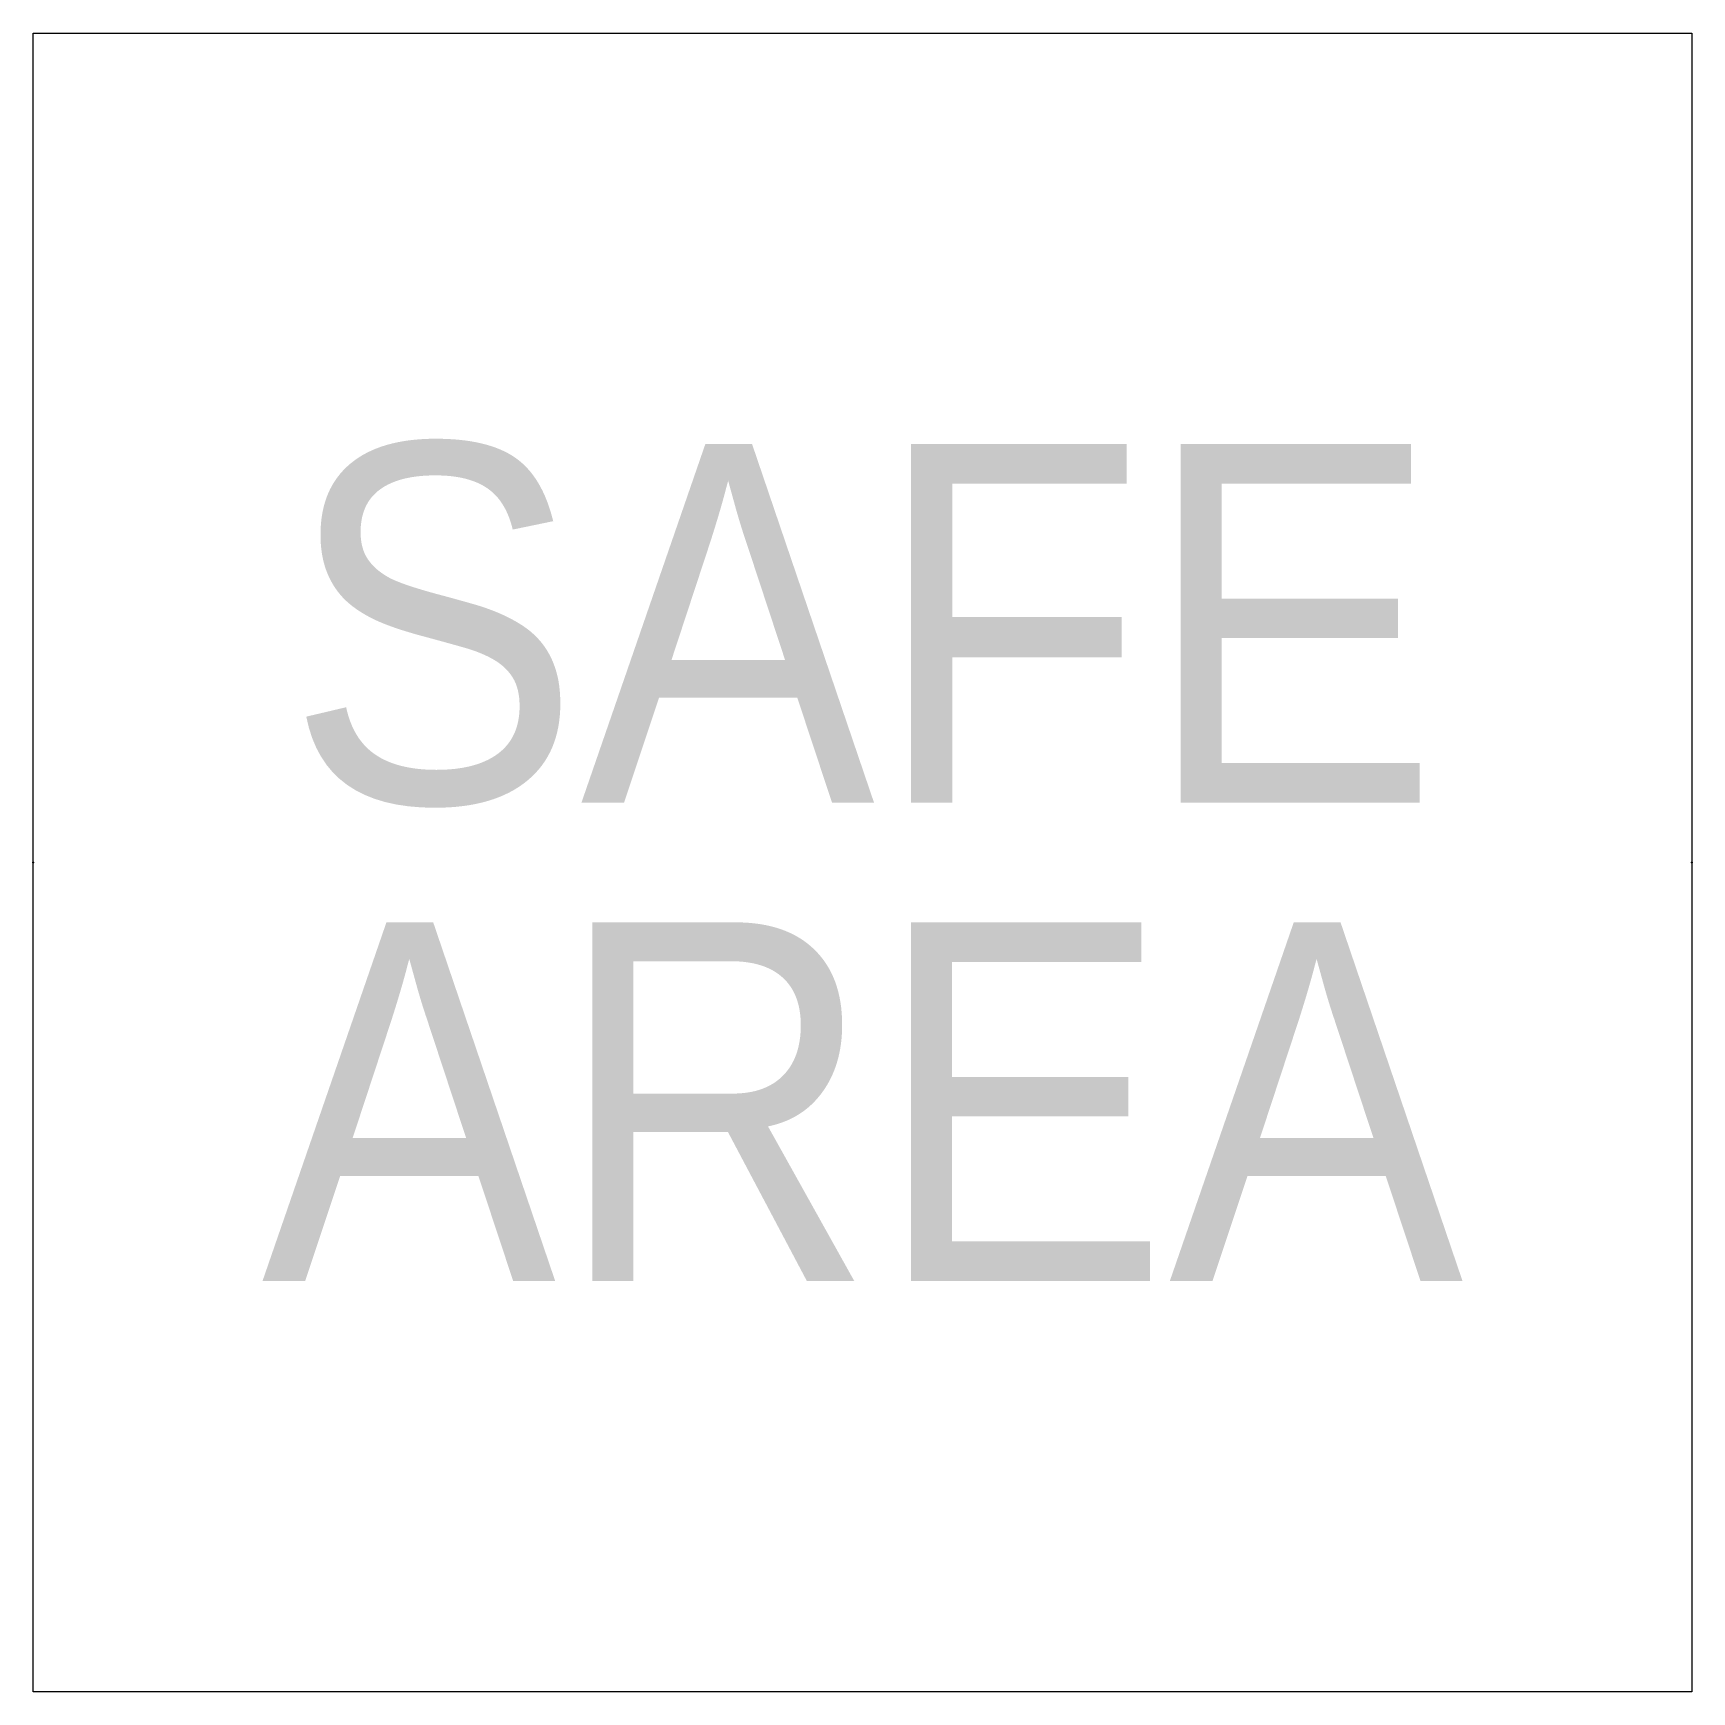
# Model space of a CAD drawing. Header units: millimetres. Extents: x 0 to 0.0117, y 0 to 0.0117.
import ezdxf

# ---------------------------------------------------------------- set-up
doc = ezdxf.new("R2010")
doc.units = ezdxf.units.MM
doc.layers.add('Level 10', color=7, linetype='Continuous')
doc.layers.add('Level 5', color=7, linetype='Continuous')
doc.styles.get("Standard").update_dxf_attribs({"font": 'arial.ttf'})

msp = doc.modelspace()

# ---------------------------------------------------------------- linework, layer by layer
for p in [(0, 0.005828), (0.011656, 0.005828)]:
    msp.add_point(p)
at = {"layer": 'Level 10', "color": 112, "linetype": 'Continuous', "lineweight": 13, "true_color": 0x00ca5c}
msp.add_lwpolyline([(0, 0.011656), (0.011656, 0.011656), (0.011656, 0), (0, 0), (0, 0.011656)], dxfattribs=at)

# ---------------------------------------------------------------- texts
at = {"layer": 'Level 5', "color": 9, "lineweight": 13, "true_color": 0xc8c8c8, "insert": (0.005828, 0.005828), "char_height": 0.00252, "width": 0.01165584, "attachment_point": 5, "line_spacing_factor": 0.8}
msp.add_mtext('{\\W0.88095;SAFE\\PAREA}', dxfattribs=at)

doc.saveas('drawing.dxf')
